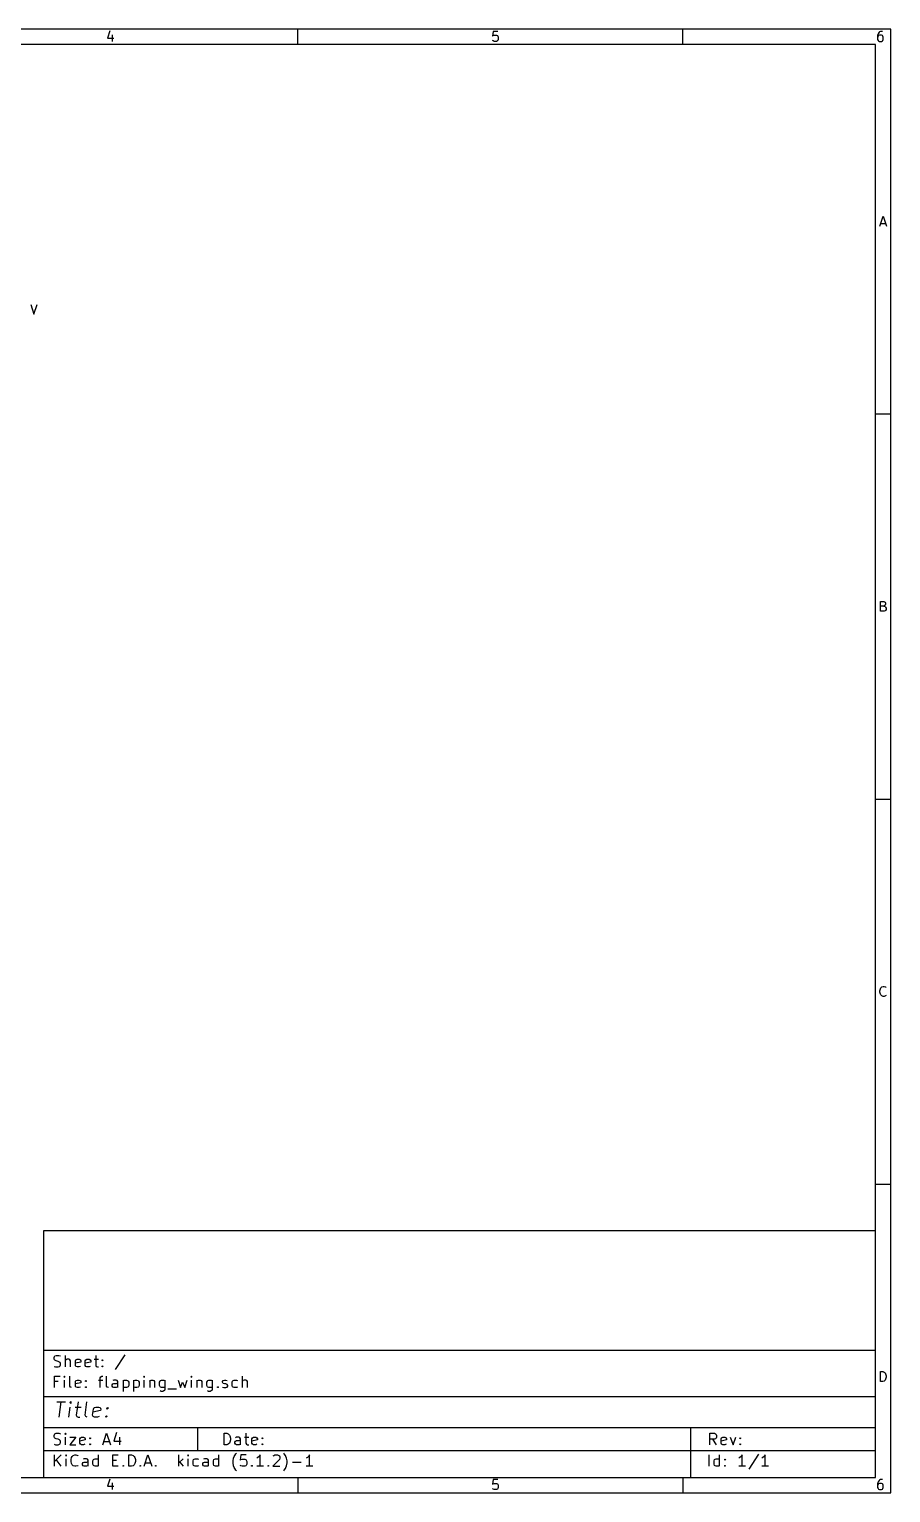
# Model space of a CAD drawing. Extents: x 10 to 287, y -200 to -10.
# Drawn here: x 175.1 to 287, y -200 to -10 of the extents above; entities that cross this region are included whole.
import ezdxf

# ---------------------------------------------------------------- set-up
doc = ezdxf.new("R2010")
doc.units = 0
doc.header["$MEASUREMENT"] = 0
doc.layers.add('CYAN2', color=4, linetype='CONTINUOUS')
doc.layers.add('RED2', color=1, linetype='CONTINUOUS')

msp = doc.modelspace()

# ---------------------------------------------------------------- linework, layer by layer
at = {"layer": 'CYAN2', "linetype": 'CONTINUOUS'}
for p, q in [((175.336, -45.7454), (175.743, -47.0154)), ((175.743, -47.0154), (176.174, -45.7454))]:
    msp.add_line(p, q, dxfattribs=at)
at = {"layer": 'RED2', "linetype": 'CONTINUOUS'}
for p, q in [((286.995, -10.0076), (10.0076, -10.0076)), ((185.598, -10.2108), (185.293, -11.1506)), ((185.293, -11.1506), (186.106, -11.1506)), ((185.928, -10.7188), (185.928, -11.5824)), ((210.007, -11.9888), (210.007, -10.0076)), ((235.382, -10.287), (235.306, -10.8966)), ((235.306, -10.8966), (235.382, -10.8204)), ((235.991, -10.287), (235.382, -10.287)), ((235.382, -10.8204), (235.509, -10.7696)), ((235.509, -10.7696), (235.814, -10.7696)), ((235.814, -10.7696), (235.941, -10.8204)), ((235.941, -10.8204), (235.991, -10.8966)), ((235.991, -10.8966), (236.042, -11.0236)), ((236.042, -11.3284), (235.991, -11.4554)), ((236.042, -11.0236), (236.042, -11.3284)), ((259.994, -11.9888), (259.994, -10.0076)), ((285.369, -10.5918), (285.293, -10.8204)), ((285.293, -10.8204), (285.293, -11.3284)), ((285.369, -10.8966), (285.293, -11.0236)), ((285.293, -11.3284), (285.369, -11.4554)), ((285.496, -10.3886), (285.369, -10.5918)), ((285.42, -10.8204), (285.369, -10.8966)), ((285.547, -10.7696), (285.42, -10.8204)), ((285.547, -10.3378), (285.496, -10.3886)), ((285.674, -10.287), (285.547, -10.3378)), ((285.801, -10.7696), (285.547, -10.7696)), ((285.928, -10.287), (285.674, -10.287)), ((285.928, -10.8204), (285.801, -10.7696)), ((285.979, -10.8966), (285.928, -10.8204)), ((286.029, -11.0236), (285.979, -10.8966)), ((285.979, -11.4554), (286.029, -11.3284)), ((286.029, -11.3284), (286.029, -11.0236)), ((286.995, -200), (286.995, -10.0076)), ((285.013, -11.9888), (11.9888, -11.9888)), ((235.382, -11.5062), (235.306, -11.4554)), ((235.509, -11.5824), (235.382, -11.5062)), ((235.814, -11.5824), (235.509, -11.5824)), ((235.941, -11.5062), (235.814, -11.5824)), ((235.991, -11.4554), (235.941, -11.5062)), ((285.013, -198.018), (285.013, -11.9888)), ((285.369, -11.4554), (285.42, -11.5062)), ((285.42, -11.5062), (285.547, -11.5824)), ((285.547, -11.5824), (285.801, -11.5824)), ((285.801, -11.5824), (285.928, -11.5062)), ((285.928, -11.5062), (285.979, -11.4554)), ((285.572, -35.5854), (286.004, -34.29)), ((285.674, -35.2044), (286.309, -35.2044)), ((286.004, -34.29), (286.436, -35.5854)), ((286.995, -59.9948), (285.013, -59.9948)), ((285.648, -85.5726), (285.648, -84.2772)), ((285.648, -84.2772), (286.08, -84.2772)), ((286.08, -84.8868), (285.648, -84.8868)), ((286.08, -84.2772), (286.207, -84.328)), ((286.207, -84.8106), (286.08, -84.8868)), ((286.08, -84.8868), (286.258, -84.9376)), ((286.258, -85.4964), (286.156, -85.5726)), ((286.207, -84.328), (286.258, -84.3788)), ((286.258, -84.7598), (286.207, -84.8106)), ((286.258, -84.3788), (286.334, -84.5058)), ((286.334, -84.6328), (286.258, -84.7598)), ((286.258, -84.9376), (286.334, -85.0138)), ((286.334, -85.4456), (286.258, -85.4964)), ((286.334, -84.5058), (286.334, -84.6328)), ((286.334, -85.0138), (286.385, -85.1408)), ((286.385, -85.3186), (286.334, -85.4456)), ((286.385, -85.1408), (286.385, -85.3186)), ((286.156, -85.5726), (285.648, -85.5726)), ((286.995, -110.007), (285.013, -110.007)), ((285.598, -134.823), (285.648, -134.595)), ((285.598, -135.026), (285.598, -134.823)), ((285.648, -134.595), (285.725, -134.468)), ((285.725, -134.468), (285.826, -134.341)), ((285.826, -134.341), (286.029, -134.29)), ((286.029, -134.29), (286.156, -134.29)), ((286.156, -134.29), (286.334, -134.341)), ((286.334, -134.341), (286.385, -134.391)), ((285.648, -135.255), (285.598, -135.026)), ((285.725, -135.382), (285.648, -135.255)), ((285.826, -135.509), (285.725, -135.382)), ((286.029, -135.585), (285.826, -135.509)), ((286.156, -135.585), (286.029, -135.585)), ((286.334, -135.509), (286.156, -135.585)), ((286.385, -135.458), (286.334, -135.509)), ((286.995, -159.995), (285.013, -159.995)), ((177.013, -166.014), (177.013, -198.018)), ((285.013, -166.014), (177.013, -166.014)), ((285.013, -198.018), (285.013, -166.014)), ((177.013, -181.508), (285.013, -181.508)), ((178.359, -182.448), (178.435, -182.321)), ((178.435, -182.321), (178.486, -182.245)), ((178.486, -182.245), (178.638, -182.169)), ((178.638, -182.169), (178.994, -182.169)), ((178.994, -182.169), (179.197, -182.245)), ((179.857, -183.667), (179.857, -182.169)), ((183.769, -182.169), (183.769, -183.464)), ((187.554, -182.093), (186.284, -184.023)), ((178.359, -182.601), (178.359, -182.448)), ((178.435, -182.753), (178.359, -182.601)), ((178.359, -183.591), (178.562, -183.667)), ((178.486, -182.804), (178.435, -182.753)), ((178.638, -182.88), (178.486, -182.804)), ((178.562, -183.667), (178.918, -183.667)), ((178.918, -182.956), (178.638, -182.88)), ((179.07, -183.032), (178.918, -182.956)), ((178.918, -183.667), (179.07, -183.591)), ((179.146, -183.109), (179.07, -183.032)), ((179.07, -183.591), (179.146, -183.54)), ((179.197, -183.236), (179.146, -183.109)), ((179.146, -183.54), (179.197, -183.388)), ((179.197, -183.388), (179.197, -183.236)), ((179.934, -182.753), (179.857, -182.804)), ((180.061, -182.677), (179.934, -182.753)), ((180.289, -182.677), (180.061, -182.677)), ((180.416, -182.753), (180.289, -182.677)), ((180.492, -182.88), (180.416, -182.753)), ((180.492, -183.667), (180.492, -182.88)), ((181.127, -182.88), (181.204, -182.753)), ((181.127, -183.464), (181.127, -182.88)), ((181.839, -183.032), (181.127, -183.185)), ((181.204, -183.591), (181.127, -183.464)), ((181.204, -182.753), (181.356, -182.677)), ((181.356, -183.667), (181.204, -183.591)), ((181.356, -182.677), (181.635, -182.677)), ((181.635, -183.667), (181.356, -183.667)), ((181.635, -182.677), (181.788, -182.753)), ((181.788, -183.591), (181.635, -183.667)), ((181.788, -182.753), (181.839, -182.88)), ((181.839, -182.88), (181.839, -183.032)), ((182.423, -182.88), (182.499, -182.753)), ((182.423, -183.464), (182.423, -182.88)), ((183.134, -183.032), (182.423, -183.185)), ((182.499, -183.591), (182.423, -183.464)), ((182.499, -182.753), (182.626, -182.677)), ((182.626, -183.667), (182.499, -183.591)), ((182.626, -182.677), (182.931, -182.677)), ((182.931, -183.667), (182.626, -183.667)), ((182.931, -182.677), (183.058, -182.753)), ((183.058, -183.591), (182.931, -183.667)), ((183.058, -182.753), (183.134, -182.88)), ((183.134, -182.88), (183.134, -183.032)), ((183.566, -182.677), (184.125, -182.677)), ((183.769, -183.464), (183.845, -183.591)), ((183.845, -183.591), (183.998, -183.667)), ((183.998, -183.667), (184.125, -183.667)), ((184.556, -182.804), (184.633, -182.753)), ((184.633, -182.88), (184.556, -182.804)), ((184.556, -183.591), (184.633, -183.54)), ((184.633, -183.667), (184.556, -183.591)), ((184.633, -182.753), (184.709, -182.804)), ((184.633, -182.753), (184.633, -182.88)), ((184.709, -182.804), (184.633, -182.88)), ((184.633, -183.54), (184.709, -183.591)), ((184.633, -183.54), (184.633, -183.667)), ((184.709, -183.591), (184.633, -183.667)), ((285.648, -185.572), (285.648, -184.277)), ((285.648, -184.277), (285.953, -184.277)), ((285.953, -184.277), (286.156, -184.328)), ((178.435, -186.36), (178.435, -184.861)), ((178.435, -184.861), (179.146, -184.861)), ((178.918, -185.572), (178.435, -185.572)), ((179.705, -184.861), (179.629, -184.937)), ((179.629, -184.937), (179.705, -185.014)), ((179.781, -184.937), (179.705, -184.861)), ((179.705, -184.861), (179.705, -185.014)), ((179.705, -185.014), (179.781, -184.937)), ((179.705, -186.36), (179.705, -185.369)), ((180.416, -186.157), (180.416, -184.861)), ((180.492, -186.284), (180.416, -186.157)), ((181.127, -185.572), (181.204, -185.445)), ((181.127, -186.157), (181.127, -185.572)), ((181.839, -185.725), (181.127, -185.877)), ((181.204, -186.284), (181.127, -186.157)), ((181.204, -185.445), (181.356, -185.369)), ((181.356, -185.369), (181.635, -185.369)), ((181.635, -185.369), (181.788, -185.445)), ((181.788, -185.445), (181.839, -185.572)), ((181.839, -185.572), (181.839, -185.725)), ((182.423, -185.496), (182.499, -185.445)), ((182.499, -185.572), (182.423, -185.496)), ((182.499, -185.445), (182.575, -185.496)), ((182.499, -185.445), (182.499, -185.572)), ((182.575, -185.496), (182.499, -185.572)), ((184.125, -185.369), (184.709, -185.369)), ((184.353, -185.09), (184.429, -184.937)), ((184.353, -186.36), (184.353, -185.09)), ((184.429, -184.937), (184.556, -184.861)), ((184.556, -184.861), (184.709, -184.861)), ((185.191, -186.157), (185.191, -184.861)), ((185.268, -186.284), (185.191, -186.157)), ((185.928, -186.004), (185.979, -185.877)), ((185.928, -186.157), (185.928, -186.004)), ((185.979, -186.284), (185.928, -186.157)), ((186.131, -185.369), (185.979, -185.445)), ((185.979, -185.877), (186.131, -185.801)), ((186.411, -185.369), (186.131, -185.369)), ((186.131, -185.801), (186.487, -185.801)), ((186.563, -185.445), (186.411, -185.369)), ((186.487, -185.801), (186.639, -185.725)), ((186.639, -185.572), (186.563, -185.445)), ((186.639, -186.36), (186.639, -185.572)), ((187.35, -185.369), (187.35, -186.868)), ((187.35, -185.445), (187.477, -185.369)), ((187.477, -185.369), (187.782, -185.369)), ((187.782, -185.369), (187.909, -185.445)), ((187.909, -185.445), (187.985, -185.496)), ((187.985, -185.496), (188.062, -185.649)), ((188.062, -186.08), (187.985, -186.233)), ((188.062, -185.649), (188.062, -186.08)), ((188.697, -185.369), (188.697, -186.868)), ((188.697, -185.445), (188.849, -185.369)), ((188.849, -185.369), (189.128, -185.369)), ((189.128, -185.369), (189.281, -185.445)), ((189.281, -185.445), (189.332, -185.496)), ((189.332, -185.496), (189.408, -185.649)), ((189.408, -186.08), (189.332, -186.233)), ((189.408, -185.649), (189.408, -186.08)), ((190.068, -184.861), (189.992, -184.937)), ((189.992, -184.937), (190.068, -185.014)), ((190.119, -184.937), (190.068, -184.861)), ((190.068, -184.861), (190.068, -185.014)), ((190.068, -185.014), (190.119, -184.937)), ((190.068, -186.36), (190.068, -185.369)), ((190.779, -185.369), (190.779, -186.36)), ((190.779, -185.496), (190.83, -185.445)), ((190.83, -185.445), (190.983, -185.369)), ((190.983, -185.369), (191.186, -185.369)), ((191.186, -185.369), (191.338, -185.445)), ((191.338, -185.445), (191.414, -185.572)), ((191.414, -185.572), (191.414, -186.36)), ((192.049, -185.649), (192.126, -185.496)), ((192.049, -186.08), (192.049, -185.649)), ((192.126, -186.233), (192.049, -186.08)), ((192.126, -185.496), (192.202, -185.445)), ((192.202, -185.445), (192.329, -185.369)), ((192.329, -185.369), (192.634, -185.369)), ((192.634, -185.369), (192.761, -185.445)), ((192.761, -185.369), (192.761, -186.588)), ((194.488, -185.369), (194.767, -186.36)), ((194.767, -186.36), (195.047, -185.649)), ((195.047, -185.649), (195.326, -186.36)), ((195.326, -186.36), (195.631, -185.369)), ((196.19, -184.861), (196.113, -184.937)), ((196.113, -184.937), (196.19, -185.014)), ((196.266, -184.937), (196.19, -184.861)), ((196.19, -184.861), (196.19, -185.014)), ((196.19, -185.014), (196.266, -184.937)), ((196.19, -186.36), (196.19, -185.369)), ((196.901, -185.369), (196.901, -186.36)), ((196.901, -185.496), (196.977, -185.445)), ((196.977, -185.445), (197.129, -185.369)), ((197.129, -185.369), (197.333, -185.369)), ((197.333, -185.369), (197.485, -185.445)), ((197.485, -185.445), (197.561, -185.572)), ((197.561, -185.572), (197.561, -186.36)), ((198.196, -185.649), (198.272, -185.496)), ((198.196, -186.08), (198.196, -185.649)), ((198.272, -186.233), (198.196, -186.08)), ((198.272, -185.496), (198.323, -185.445)), ((198.323, -185.445), (198.476, -185.369)), ((198.476, -185.369), (198.755, -185.369)), ((198.755, -185.369), (198.907, -185.445)), ((198.907, -185.369), (198.907, -186.588)), ((200.254, -185.572), (200.33, -185.445)), ((200.254, -185.649), (200.254, -185.572)), ((200.33, -185.801), (200.254, -185.649)), ((200.33, -185.445), (200.482, -185.369)), ((200.482, -185.877), (200.33, -185.801)), ((200.482, -185.369), (200.685, -185.369)), ((200.685, -185.877), (200.482, -185.877)), ((200.685, -185.369), (200.838, -185.445)), ((200.838, -185.928), (200.685, -185.877)), ((200.914, -186.08), (200.838, -185.928)), ((200.838, -186.284), (200.914, -186.157)), ((200.914, -186.157), (200.914, -186.08)), ((201.473, -185.649), (201.549, -185.496)), ((201.473, -186.08), (201.473, -185.649)), ((201.549, -186.233), (201.473, -186.08)), ((201.549, -185.496), (201.625, -185.445)), ((201.625, -185.445), (201.752, -185.369)), ((201.752, -185.369), (202.057, -185.369)), ((202.057, -185.369), (202.184, -185.445)), ((202.819, -186.36), (202.819, -184.861)), ((202.895, -185.445), (202.819, -185.496)), ((203.048, -185.369), (202.895, -185.445)), ((203.251, -185.369), (203.048, -185.369)), ((203.403, -185.445), (203.251, -185.369)), ((203.479, -185.572), (203.403, -185.445)), ((203.479, -186.36), (203.479, -185.572)), ((285.953, -185.572), (285.648, -185.572)), ((286.156, -185.496), (285.953, -185.572)), ((286.156, -184.328), (286.258, -184.455)), ((286.258, -185.369), (286.156, -185.496)), ((286.258, -184.455), (286.334, -184.582)), ((286.334, -185.242), (286.258, -185.369)), ((286.334, -184.582), (286.385, -184.81)), ((286.385, -185.014), (286.334, -185.242)), ((286.385, -184.81), (286.385, -185.014)), ((177.013, -187.503), (285.013, -187.503)), ((180.645, -186.36), (180.492, -186.284)), ((181.356, -186.36), (181.204, -186.284)), ((181.635, -186.36), (181.356, -186.36)), ((181.788, -186.284), (181.635, -186.36)), ((182.423, -186.284), (182.499, -186.233)), ((182.499, -186.36), (182.423, -186.284)), ((182.499, -186.233), (182.575, -186.284)), ((182.499, -186.233), (182.499, -186.36)), ((182.575, -186.284), (182.499, -186.36)), ((185.42, -186.36), (185.268, -186.284)), ((186.131, -186.36), (185.979, -186.284)), ((186.487, -186.36), (186.131, -186.36)), ((186.639, -186.284), (186.487, -186.36)), ((187.477, -186.36), (187.35, -186.284)), ((187.782, -186.36), (187.477, -186.36)), ((187.909, -186.284), (187.782, -186.36)), ((187.985, -186.233), (187.909, -186.284)), ((188.849, -186.36), (188.697, -186.284)), ((189.128, -186.36), (188.849, -186.36)), ((189.281, -186.284), (189.128, -186.36)), ((189.332, -186.233), (189.281, -186.284)), ((192.202, -186.284), (192.126, -186.233)), ((192.278, -186.868), (192.126, -186.792)), ((192.329, -186.36), (192.202, -186.284)), ((192.481, -186.868), (192.278, -186.868)), ((192.634, -186.36), (192.329, -186.36)), ((192.634, -186.792), (192.481, -186.868)), ((192.761, -186.284), (192.634, -186.36)), ((192.684, -186.715), (192.634, -186.792)), ((192.761, -186.588), (192.684, -186.715)), ((193.116, -186.512), (194.259, -186.512)), ((198.323, -186.284), (198.272, -186.233)), ((198.399, -186.868), (198.272, -186.792)), ((198.476, -186.36), (198.323, -186.284)), ((198.628, -186.868), (198.399, -186.868)), ((198.755, -186.36), (198.476, -186.36)), ((198.755, -186.792), (198.628, -186.868)), ((198.907, -186.284), (198.755, -186.36)), ((198.831, -186.715), (198.755, -186.792)), ((198.907, -186.588), (198.831, -186.715)), ((199.542, -186.284), (199.619, -186.233)), ((199.619, -186.36), (199.542, -186.284)), ((199.619, -186.233), (199.695, -186.284)), ((199.619, -186.233), (199.619, -186.36)), ((199.695, -186.284), (199.619, -186.36)), ((200.254, -186.284), (200.406, -186.36)), ((200.406, -186.36), (200.685, -186.36)), ((200.685, -186.36), (200.838, -186.284)), ((201.625, -186.284), (201.549, -186.233)), ((201.752, -186.36), (201.625, -186.284)), ((202.057, -186.36), (201.752, -186.36)), ((202.184, -186.284), (202.057, -186.36)), ((178.714, -188.189), (179.857, -188.189)), ((179.019, -190.195), (179.273, -188.189)), ((180.264, -190.195), (180.442, -188.874)), ((180.518, -188.189), (180.416, -188.29)), ((180.416, -188.29), (180.492, -188.392)), ((180.518, -188.189), (180.492, -188.392)), ((180.492, -188.392), (180.619, -188.29)), ((180.619, -188.29), (180.518, -188.189)), ((181.102, -188.874), (181.864, -188.874)), ((181.483, -188.189), (181.254, -189.916)), ((181.254, -189.916), (181.331, -190.094)), ((182.423, -189.916), (182.626, -188.189)), ((182.474, -190.094), (182.423, -189.916)), ((183.363, -189.916), (183.464, -189.154)), ((183.439, -190.094), (183.363, -189.916)), ((184.404, -189.332), (183.413, -189.535)), ((183.464, -189.154), (183.591, -188.951)), ((183.591, -188.951), (183.794, -188.874)), ((183.794, -188.874), (184.175, -188.874)), ((184.175, -188.874), (184.353, -188.951)), ((184.353, -188.951), (184.429, -189.154)), ((184.429, -189.154), (184.404, -189.332)), ((185.191, -189.052), (185.293, -188.951)), ((185.268, -189.154), (185.191, -189.052)), ((185.293, -188.951), (185.268, -189.154)), ((185.395, -189.052), (185.268, -189.154)), ((185.293, -188.951), (185.395, -189.052)), ((177.013, -191.516), (285.013, -191.516)), ((181.331, -190.094), (181.508, -190.195)), ((181.508, -190.195), (181.712, -190.195)), ((182.651, -190.195), (182.474, -190.094)), ((183.617, -190.195), (183.439, -190.094)), ((183.998, -190.195), (183.617, -190.195)), ((184.201, -190.094), (183.998, -190.195)), ((185.064, -190.094), (185.166, -190.017)), ((185.141, -190.195), (185.064, -190.094)), ((185.166, -190.017), (185.141, -190.195)), ((185.242, -190.094), (185.141, -190.195)), ((185.166, -190.017), (185.242, -190.094)), ((197.002, -191.516), (197.002, -194.513)), ((261.01, -191.516), (261.01, -198.018)), ((178.359, -192.557), (178.435, -192.43)), ((178.359, -192.71), (178.359, -192.557)), ((178.435, -192.862), (178.359, -192.71)), ((178.359, -193.7), (178.562, -193.777)), ((178.435, -192.43), (178.486, -192.354)), ((178.486, -192.913), (178.435, -192.862)), ((178.486, -192.354), (178.638, -192.278)), ((178.638, -192.989), (178.486, -192.913)), ((178.562, -193.777), (178.918, -193.777)), ((178.638, -192.278), (178.994, -192.278)), ((178.918, -193.065), (178.638, -192.989)), ((179.07, -193.142), (178.918, -193.065)), ((178.918, -193.777), (179.07, -193.7)), ((178.994, -192.278), (179.197, -192.354)), ((179.146, -193.218), (179.07, -193.142)), ((179.07, -193.7), (179.146, -193.65)), ((179.197, -193.345), (179.146, -193.218)), ((179.146, -193.65), (179.197, -193.497)), ((179.197, -193.497), (179.197, -193.345)), ((179.857, -192.278), (179.781, -192.354)), ((179.781, -192.354), (179.857, -192.43)), ((179.934, -192.354), (179.857, -192.278)), ((179.857, -192.278), (179.857, -192.43)), ((179.857, -192.43), (179.934, -192.354)), ((179.857, -193.777), (179.857, -192.786)), ((180.416, -192.786), (181.204, -192.786)), ((181.204, -192.786), (180.416, -193.777)), ((180.416, -193.777), (181.204, -193.777)), ((181.712, -192.989), (181.788, -192.862)), ((181.712, -193.573), (181.712, -192.989)), ((182.423, -193.142), (181.712, -193.294)), ((181.788, -193.7), (181.712, -193.573)), ((181.788, -192.862), (181.915, -192.786)), ((181.915, -193.777), (181.788, -193.7)), ((181.915, -192.786), (182.194, -192.786)), ((182.194, -193.777), (181.915, -193.777)), ((182.194, -192.786), (182.347, -192.862)), ((182.347, -193.7), (182.194, -193.777)), ((182.347, -192.862), (182.423, -192.989)), ((182.423, -192.989), (182.423, -193.142)), ((182.982, -192.913), (183.058, -192.862)), ((183.058, -192.989), (182.982, -192.913)), ((182.982, -193.7), (183.058, -193.65)), ((183.058, -193.777), (182.982, -193.7)), ((183.058, -192.862), (183.134, -192.913)), ((183.058, -192.862), (183.058, -192.989)), ((183.134, -192.913), (183.058, -192.989)), ((183.058, -193.65), (183.134, -193.7)), ((183.058, -193.65), (183.058, -193.777)), ((183.134, -193.7), (183.058, -193.777)), ((184.709, -193.777), (185.191, -192.278)), ((184.836, -193.345), (185.572, -193.345)), ((185.191, -192.278), (185.699, -193.777)), ((186.487, -192.202), (186.131, -193.294)), ((186.131, -193.294), (187.071, -193.294)), ((186.842, -192.786), (186.842, -193.777)), ((200.431, -193.777), (200.431, -192.278)), ((200.431, -192.278), (200.787, -192.278)), ((200.787, -193.777), (200.431, -193.777)), ((200.787, -192.278), (200.99, -192.354)), ((200.99, -193.7), (200.787, -193.777)), ((200.99, -192.354), (201.143, -192.507)), ((201.143, -193.573), (200.99, -193.7)), ((201.143, -192.507), (201.193, -192.634)), ((201.193, -193.421), (201.143, -193.573)), ((201.193, -192.634), (201.27, -192.913)), ((201.27, -193.142), (201.193, -193.421)), ((201.27, -192.913), (201.27, -193.142)), ((201.854, -193.421), (201.93, -193.294)), ((201.854, -193.573), (201.854, -193.421)), ((201.93, -193.7), (201.854, -193.573)), ((202.057, -192.786), (201.93, -192.862)), ((201.93, -193.294), (202.057, -193.218)), ((202.057, -193.777), (201.93, -193.7)), ((202.336, -192.786), (202.057, -192.786)), ((202.057, -193.218), (202.413, -193.218)), ((202.413, -193.777), (202.057, -193.777)), ((202.489, -192.862), (202.336, -192.786)), ((202.413, -193.218), (202.565, -193.142)), ((202.565, -193.7), (202.413, -193.777)), ((202.565, -192.989), (202.489, -192.862)), ((202.565, -193.777), (202.565, -192.989)), ((203.073, -192.786), (203.632, -192.786)), ((203.276, -192.278), (203.276, -193.573)), ((203.276, -193.573), (203.352, -193.7)), ((203.352, -193.7), (203.479, -193.777)), ((203.479, -193.777), (203.632, -193.777)), ((204.064, -192.989), (204.14, -192.862)), ((204.064, -193.573), (204.064, -192.989)), ((204.775, -193.142), (204.064, -193.294)), ((204.14, -193.7), (204.064, -193.573)), ((204.14, -192.862), (204.267, -192.786)), ((204.267, -193.777), (204.14, -193.7)), ((204.267, -192.786), (204.572, -192.786)), ((204.572, -193.777), (204.267, -193.777)), ((204.572, -192.786), (204.699, -192.862)), ((204.699, -193.7), (204.572, -193.777)), ((204.699, -192.862), (204.775, -192.989)), ((204.775, -192.989), (204.775, -193.142)), ((205.334, -192.913), (205.41, -192.862)), ((205.41, -192.989), (205.334, -192.913)), ((205.334, -193.7), (205.41, -193.65)), ((205.41, -193.777), (205.334, -193.7)), ((205.41, -192.862), (205.486, -192.913)), ((205.41, -192.862), (205.41, -192.989)), ((205.486, -192.913), (205.41, -192.989)), ((205.41, -193.65), (205.486, -193.7)), ((205.41, -193.65), (205.41, -193.777)), ((205.486, -193.7), (205.41, -193.777)), ((263.525, -193.777), (263.525, -192.278)), ((263.525, -192.278), (264.109, -192.278)), ((264.109, -193.065), (263.525, -193.065)), ((264.389, -193.777), (263.881, -193.065)), ((264.109, -192.278), (264.236, -192.354)), ((264.236, -192.989), (264.109, -193.065)), ((264.236, -192.354), (264.312, -192.43)), ((264.312, -192.913), (264.236, -192.989)), ((264.312, -192.43), (264.389, -192.557)), ((264.389, -192.786), (264.312, -192.913)), ((264.389, -192.557), (264.389, -192.786)), ((264.973, -192.989), (265.024, -192.862)), ((264.973, -193.573), (264.973, -192.989)), ((265.684, -193.142), (264.973, -193.294)), ((265.024, -193.7), (264.973, -193.573)), ((265.024, -192.862), (265.176, -192.786)), ((265.176, -193.777), (265.024, -193.7)), ((265.176, -192.786), (265.455, -192.786)), ((265.455, -193.777), (265.176, -193.777)), ((265.455, -192.786), (265.608, -192.862)), ((265.608, -193.7), (265.455, -193.777)), ((265.608, -192.862), (265.684, -192.989)), ((265.684, -192.989), (265.684, -193.142)), ((266.167, -192.786), (266.522, -193.777)), ((266.522, -193.777), (266.878, -192.786)), ((267.386, -192.913), (267.462, -192.862)), ((267.462, -192.989), (267.386, -192.913)), ((267.386, -193.7), (267.462, -193.65)), ((267.462, -193.777), (267.386, -193.7)), ((267.462, -192.862), (267.538, -192.913)), ((267.462, -192.862), (267.462, -192.989)), ((267.538, -192.913), (267.462, -192.989)), ((267.462, -193.65), (267.538, -193.7)), ((267.462, -193.65), (267.462, -193.777)), ((267.538, -193.7), (267.462, -193.777)), ((177.013, -194.513), (285.013, -194.513)), ((178.435, -196.571), (178.435, -195.072)), ((179.273, -195.072), (178.435, -195.936)), ((179.934, -195.072), (179.857, -195.148)), ((179.857, -195.148), (179.934, -195.224)), ((179.984, -195.148), (179.934, -195.072)), ((179.934, -195.072), (179.934, -195.224)), ((179.934, -195.224), (179.984, -195.148)), ((179.934, -196.571), (179.934, -195.58)), ((180.569, -195.707), (180.645, -195.428)), ((180.645, -195.428), (180.696, -195.301)), ((180.696, -195.301), (180.848, -195.148)), ((180.848, -195.148), (181.077, -195.072)), ((181.077, -195.072), (181.204, -195.072)), ((181.204, -195.072), (181.432, -195.148)), ((181.432, -195.148), (181.483, -195.224)), ((182.27, -195.58), (182.143, -195.656)), ((182.575, -195.58), (182.27, -195.58)), ((182.702, -195.656), (182.575, -195.58)), ((182.778, -195.783), (182.702, -195.656)), ((183.49, -195.707), (183.566, -195.656)), ((183.566, -195.656), (183.693, -195.58)), ((183.693, -195.58), (183.998, -195.58)), ((183.998, -195.58), (184.125, -195.656)), ((184.125, -196.571), (184.125, -195.072)), ((185.979, -196.571), (185.979, -195.072)), ((185.979, -195.072), (186.69, -195.072)), ((188.062, -196.571), (188.062, -195.072)), ((188.062, -195.072), (188.417, -195.072)), ((188.417, -195.072), (188.62, -195.148)), ((188.62, -195.148), (188.773, -195.301)), ((188.773, -195.301), (188.849, -195.428)), ((188.849, -195.428), (188.925, -195.707)), ((190.068, -196.571), (190.551, -195.072)), ((190.551, -195.072), (191.059, -196.571)), ((194.564, -196.571), (194.564, -195.072)), ((195.123, -195.58), (194.564, -196.139)), ((195.758, -195.072), (195.682, -195.148)), ((195.682, -195.148), (195.758, -195.224)), ((195.834, -195.148), (195.758, -195.072)), ((195.758, -195.072), (195.758, -195.224)), ((195.758, -195.224), (195.834, -195.148)), ((195.758, -196.571), (195.758, -195.58)), ((196.469, -195.707), (196.545, -195.656)), ((196.545, -195.656), (196.698, -195.58)), ((196.698, -195.58), (196.977, -195.58)), ((196.977, -195.58), (197.129, -195.656)), ((197.917, -195.58), (197.764, -195.656)), ((198.196, -195.58), (197.917, -195.58)), ((198.323, -195.656), (198.196, -195.58)), ((198.399, -195.783), (198.323, -195.656)), ((199.111, -195.707), (199.187, -195.656)), ((199.187, -195.656), (199.339, -195.58)), ((199.339, -195.58), (199.619, -195.58)), ((199.619, -195.58), (199.771, -195.656)), ((199.771, -196.571), (199.771, -195.072)), ((201.625, -195.859), (201.676, -195.504)), ((201.676, -195.504), (201.752, -195.301)), ((201.752, -195.301), (201.828, -195.148)), ((201.828, -195.148), (201.981, -194.945)), ((201.981, -194.945), (202.057, -194.869)), ((202.616, -195.072), (202.54, -195.783)), ((203.327, -195.072), (202.616, -195.072)), ((202.616, -195.707), (202.768, -195.656)), ((202.768, -195.656), (203.124, -195.656)), ((203.124, -195.656), (203.251, -195.707)), ((204.826, -195.428), (204.673, -195.504)), ((204.978, -195.301), (204.826, -195.428)), ((205.105, -195.072), (204.978, -195.301)), ((205.105, -196.571), (205.105, -195.072)), ((206.832, -195.224), (206.908, -195.148)), ((206.908, -195.148), (207.035, -195.072)), ((207.035, -195.072), (207.391, -195.072)), ((207.391, -195.072), (207.543, -195.148)), ((207.543, -195.148), (207.62, -195.224)), ((207.62, -195.224), (207.67, -195.351)), ((207.67, -195.504), (207.62, -195.707)), ((207.67, -195.351), (207.67, -195.504)), ((208.255, -194.945), (208.178, -194.869)), ((208.407, -195.148), (208.255, -194.945)), ((208.458, -195.301), (208.407, -195.148)), ((208.534, -195.504), (208.458, -195.301)), ((208.61, -195.859), (208.534, -195.504)), ((211.252, -195.428), (211.099, -195.504)), ((211.404, -195.301), (211.252, -195.428)), ((211.531, -195.072), (211.404, -195.301)), ((211.531, -196.571), (211.531, -195.072)), ((263.423, -196.571), (263.423, -195.072)), ((264.135, -195.707), (264.185, -195.656)), ((264.185, -195.656), (264.338, -195.58)), ((264.338, -195.58), (264.617, -195.58)), ((264.617, -195.58), (264.77, -195.656)), ((264.77, -196.571), (264.77, -195.072)), ((265.405, -195.707), (265.481, -195.656)), ((265.481, -195.656), (265.557, -195.707)), ((265.481, -195.656), (265.481, -195.783)), ((267.411, -195.428), (267.259, -195.504)), ((267.564, -195.301), (267.411, -195.428)), ((267.691, -195.072), (267.564, -195.301)), ((267.691, -196.571), (267.691, -195.072)), ((269.824, -194.996), (268.554, -196.926)), ((270.408, -195.428), (270.256, -195.504)), ((270.561, -195.301), (270.408, -195.428)), ((270.688, -195.072), (270.561, -195.301)), ((270.688, -196.571), (270.688, -195.072)), ((179.273, -196.571), (178.638, -195.707)), ((180.569, -195.936), (180.569, -195.707)), ((180.645, -196.215), (180.569, -195.936)), ((180.696, -196.367), (180.645, -196.215)), ((180.848, -196.494), (180.696, -196.367)), ((181.077, -196.571), (180.848, -196.494)), ((181.204, -196.571), (181.077, -196.571)), ((181.432, -196.494), (181.204, -196.571)), ((181.483, -196.444), (181.432, -196.494)), ((182.067, -196.215), (182.143, -196.088)), ((182.067, -196.367), (182.067, -196.215)), ((182.143, -196.494), (182.067, -196.367)), ((182.143, -196.088), (182.27, -196.012)), ((182.27, -196.571), (182.143, -196.494)), ((182.27, -196.012), (182.626, -196.012)), ((182.626, -196.571), (182.27, -196.571)), ((182.626, -196.012), (182.778, -195.936)), ((182.778, -196.494), (182.626, -196.571)), ((182.778, -196.571), (182.778, -195.783)), ((183.413, -195.859), (183.49, -195.707)), ((183.413, -196.291), (183.413, -195.859)), ((183.49, -196.444), (183.413, -196.291)), ((183.566, -196.494), (183.49, -196.444)), ((183.693, -196.571), (183.566, -196.494)), ((183.998, -196.571), (183.693, -196.571)), ((184.125, -196.494), (183.998, -196.571)), ((185.979, -195.783), (186.487, -195.783)), ((186.69, -196.571), (185.979, -196.571)), ((187.274, -196.494), (187.35, -196.444)), ((187.35, -196.571), (187.274, -196.494)), ((187.35, -196.444), (187.427, -196.494)), ((187.35, -196.444), (187.35, -196.571)), ((187.427, -196.494), (187.35, -196.571)), ((188.417, -196.571), (188.062, -196.571)), ((188.62, -196.494), (188.417, -196.571)), ((188.773, -196.367), (188.62, -196.494)), ((188.849, -196.215), (188.773, -196.367)), ((188.925, -195.936), (188.849, -196.215)), ((188.925, -195.707), (188.925, -195.936)), ((189.484, -196.494), (189.56, -196.444)), ((189.56, -196.571), (189.484, -196.494)), ((189.56, -196.444), (189.636, -196.494)), ((189.56, -196.444), (189.56, -196.571)), ((189.636, -196.494), (189.56, -196.571)), ((190.195, -196.139), (190.906, -196.139)), ((191.491, -196.494), (191.567, -196.444)), ((191.567, -196.571), (191.491, -196.494)), ((191.567, -196.444), (191.618, -196.494)), ((191.567, -196.444), (191.567, -196.571)), ((191.618, -196.494), (191.567, -196.571)), ((194.691, -196.012), (195.123, -196.571)), ((196.418, -195.859), (196.469, -195.707)), ((196.418, -196.291), (196.418, -195.859)), ((196.469, -196.444), (196.418, -196.291)), ((196.545, -196.494), (196.469, -196.444)), ((196.698, -196.571), (196.545, -196.494)), ((196.977, -196.571), (196.698, -196.571)), ((197.129, -196.494), (196.977, -196.571)), ((197.688, -196.215), (197.764, -196.088)), ((197.688, -196.367), (197.688, -196.215)), ((197.764, -196.494), (197.688, -196.367)), ((197.764, -196.088), (197.917, -196.012)), ((197.917, -196.571), (197.764, -196.494)), ((197.917, -196.012), (198.272, -196.012)), ((198.272, -196.571), (197.917, -196.571)), ((198.272, -196.012), (198.399, -195.936)), ((198.399, -196.494), (198.272, -196.571)), ((198.399, -196.571), (198.399, -195.783)), ((199.06, -195.859), (199.111, -195.707)), ((199.06, -196.291), (199.06, -195.859)), ((199.111, -196.444), (199.06, -196.291)), ((199.187, -196.494), (199.111, -196.444)), ((199.339, -196.571), (199.187, -196.494)), ((199.619, -196.571), (199.339, -196.571)), ((199.771, -196.494), (199.619, -196.571)), ((201.625, -196.139), (201.625, -195.859)), ((201.676, -196.494), (201.625, -196.139)), ((201.752, -196.723), (201.676, -196.494)), ((201.828, -196.85), (201.752, -196.723)), ((201.981, -197.079), (201.828, -196.85)), ((202.057, -197.155), (201.981, -197.079)), ((202.54, -195.783), (202.616, -195.707)), ((202.616, -196.494), (202.54, -196.444)), ((202.768, -196.571), (202.616, -196.494)), ((203.124, -196.571), (202.768, -196.571)), ((203.251, -196.494), (203.124, -196.571)), ((203.251, -195.707), (203.327, -195.783)), ((203.327, -196.444), (203.251, -196.494)), ((203.327, -195.783), (203.403, -195.936)), ((203.403, -196.291), (203.327, -196.444)), ((203.403, -195.936), (203.403, -196.291)), ((203.962, -196.494), (204.038, -196.444)), ((204.038, -196.571), (203.962, -196.494)), ((204.038, -196.444), (204.114, -196.494)), ((204.038, -196.444), (204.038, -196.571)), ((204.114, -196.494), (204.038, -196.571)), ((205.537, -196.571), (204.673, -196.571)), ((206.121, -196.494), (206.172, -196.444)), ((206.172, -196.571), (206.121, -196.494)), ((206.172, -196.444), (206.248, -196.494)), ((206.172, -196.444), (206.172, -196.571)), ((206.248, -196.494), (206.172, -196.571)), ((207.62, -195.707), (206.756, -196.571)), ((206.756, -196.571), (207.67, -196.571)), ((208.178, -197.155), (208.255, -197.079)), ((208.255, -197.079), (208.407, -196.85)), ((208.407, -196.85), (208.458, -196.723)), ((208.458, -196.723), (208.534, -196.494)), ((208.534, -196.494), (208.61, -196.139)), ((208.61, -196.139), (208.61, -195.859)), ((209.321, -196.012), (210.464, -196.012)), ((211.963, -196.571), (211.099, -196.571)), ((264.058, -195.859), (264.135, -195.707)), ((264.058, -196.291), (264.058, -195.859)), ((264.135, -196.444), (264.058, -196.291)), ((264.185, -196.494), (264.135, -196.444)), ((264.338, -196.571), (264.185, -196.494)), ((264.617, -196.571), (264.338, -196.571)), ((264.77, -196.494), (264.617, -196.571)), ((265.481, -195.783), (265.405, -195.707)), ((265.405, -196.494), (265.481, -196.444)), ((265.481, -196.571), (265.405, -196.494)), ((265.557, -195.707), (265.481, -195.783)), ((265.481, -196.444), (265.557, -196.494)), ((265.481, -196.444), (265.481, -196.571)), ((265.557, -196.494), (265.481, -196.571)), ((268.122, -196.571), (267.259, -196.571)), ((271.12, -196.571), (270.256, -196.571)), ((11.9888, -198.018), (285.013, -198.018)), ((177.013, -198.018), (285.013, -198.018)), ((185.598, -198.222), (185.293, -199.161)), ((185.293, -199.161), (186.106, -199.161)), ((185.928, -198.73), (185.928, -199.593)), ((210.007, -198.018), (210.007, -200)), ((235.382, -198.298), (235.306, -198.907)), ((235.306, -198.907), (235.382, -198.831)), ((235.382, -199.517), (235.306, -199.466)), ((235.991, -198.298), (235.382, -198.298)), ((235.382, -198.831), (235.509, -198.78)), ((235.509, -198.78), (235.814, -198.78)), ((235.814, -198.78), (235.941, -198.831)), ((235.941, -198.831), (235.991, -198.907)), ((235.991, -199.466), (235.941, -199.517)), ((235.991, -198.907), (236.042, -199.034)), ((236.042, -199.339), (235.991, -199.466)), ((236.042, -199.034), (236.042, -199.339)), ((259.994, -198.018), (259.994, -200)), ((285.369, -198.603), (285.293, -198.831)), ((285.293, -198.831), (285.293, -199.339)), ((285.369, -198.907), (285.293, -199.034)), ((285.293, -199.339), (285.369, -199.466)), ((285.496, -198.399), (285.369, -198.603)), ((285.42, -198.831), (285.369, -198.907)), ((285.369, -199.466), (285.42, -199.517)), ((285.547, -198.78), (285.42, -198.831)), ((285.547, -198.349), (285.496, -198.399)), ((285.674, -198.298), (285.547, -198.349)), ((285.801, -198.78), (285.547, -198.78)), ((285.928, -198.298), (285.674, -198.298)), ((285.928, -198.831), (285.801, -198.78)), ((285.979, -198.907), (285.928, -198.831)), ((285.928, -199.517), (285.979, -199.466)), ((286.029, -199.034), (285.979, -198.907)), ((285.979, -199.466), (286.029, -199.339)), ((286.029, -199.339), (286.029, -199.034)), ((10.0076, -200), (286.995, -200)), ((235.509, -199.593), (235.382, -199.517)), ((235.814, -199.593), (235.509, -199.593)), ((235.941, -199.517), (235.814, -199.593)), ((285.42, -199.517), (285.547, -199.593)), ((285.547, -199.593), (285.801, -199.593)), ((285.801, -199.593), (285.928, -199.517))]:
    msp.add_line(p, q, dxfattribs=at)

doc.saveas('drawing.dxf')
